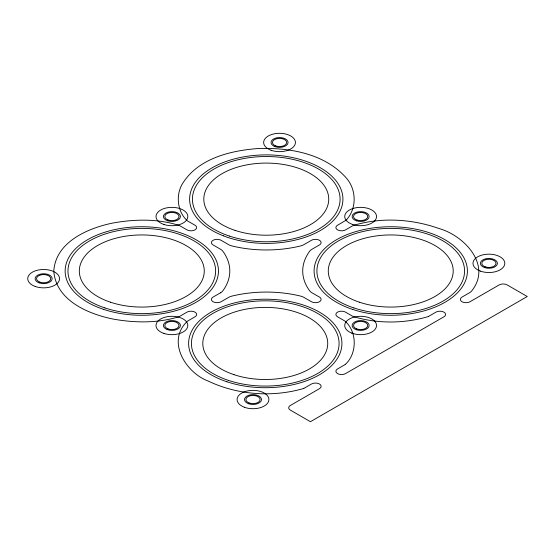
<?xml version="1.0" encoding="UTF-8"?>
<svg xmlns="http://www.w3.org/2000/svg" width="555" height="555" viewBox="0 0 555 555"><rect width="100%" height="100%" fill="white"/><g stroke="black" fill="none" stroke-linecap="round" stroke-linejoin="round"><path stroke-width="0.83" d="M346.355 219.967C357.066 208.354 356.539 189.276 346.029 177.676C324.134 153.187 288.51 147.262 257.173 148.608C229.416 150.759 196.879 159.007 181.86 184.746C175.637 196.137 177.572 212.371 187.562 220.946L194.999 225.226A5.682 3.281 0 0 1 194.999 229.86A5.682 3.281 0 0 1 186.966 229.86L179.536 225.587C157.988 218.51 134.248 219.058 112.117 223.179C87.329 228.382 55.764 242.126 53.773 271.02C55.909 300.498 88.377 314.151 113.678 319.174C135.281 322.968 158.314 323.315 179.341 316.565L186.966 312.153A5.682 3.281 0 0 1 194.999 312.153A5.682 3.281 0 0 1 194.999 316.794L187.562 321.088C165.987 340.964 185.55 372.62 208.305 381.125C237.679 395.056 272.713 397.553 303.814 388.431M346.036 220.231L337.544 225.226A5.682 3.281 0 0 0 337.544 229.86A5.682 3.281 0 0 0 345.571 229.86L352.987 225.587C380.751 216.998 411.713 218.837 439.012 228.528C463.994 235.466 492.209 264.992 471.868 290.716A11.357 6.556 0 0 1 469.433 292.811L462.017 297.085A5.682 3.281 0 0 0 462.017 301.726A5.682 3.281 0 0 0 470.043 301.726L499.146 284.93A5.682 3.281 0 0 1 507.18 284.93L527.25 296.516L310.425 421.703L290.348 410.11A5.682 3.281 0 0 1 290.348 405.476L319.472 388.66A5.682 3.281 0 0 0 319.472 384.018A5.682 3.281 0 0 0 311.445 384.018L304.008 388.32M345.154 364.566C357.274 353.854 357.302 331.626 344.953 321.088L337.544 316.794A5.682 3.281 0 0 1 337.544 312.153A5.682 3.281 0 0 1 345.571 312.153L352.987 316.454C377.053 323.891 404.172 323.745 428.287 316.565M344.953 364.677L337.544 368.95A5.682 3.281 0 0 0 337.544 373.591A5.682 3.281 0 0 0 345.571 373.591L443.944 316.794A5.682 3.281 0 0 0 443.944 312.153A5.682 3.281 0 0 0 435.918 312.153L428.481 316.454M220.481 292.811L213.071 297.085A5.682 3.281 0 0 0 213.071 301.726A5.682 3.281 0 0 0 221.098 301.726L228.514 297.452A11.357 6.556 0 0 1 232.143 296.044A88.016 50.817 0 0 1 300.38 296.044A11.357 6.556 0 0 1 304.008 297.452L311.445 301.726A5.682 3.281 0 0 0 319.472 301.726A5.682 3.281 0 0 0 319.472 297.085L312.035 292.811A11.343 6.549 0 0 1 309.6 290.716A88.023 50.817 0 0 1 309.6 251.318A11.357 6.556 0 0 1 312.042 249.223L319.472 244.928A5.682 3.281 0 0 0 319.472 240.294A5.682 3.281 0 0 0 311.445 240.294L304.008 244.588A11.357 6.556 0 0 1 300.38 245.997A88.023 50.817 0 0 1 232.143 245.997A11.343 6.549 0 0 1 228.514 244.588L221.098 240.294A5.682 3.281 0 0 0 213.071 240.294A5.682 3.281 0 0 0 213.071 244.928L220.481 249.223A11.357 6.556 0 0 1 222.916 251.318A88.016 50.817 0 0 1 222.916 290.716A11.357 6.556 0 0 1 220.481 292.811M229.361 236.055A73.822 42.617 0 0 0 340.09 199.141A73.822 42.617 0 0 0 229.361 162.233A73.822 42.617 0 0 0 229.361 236.055M223.304 235.799A76.659 44.261 0 0 0 342.733 202.304A76.659 44.261 0 0 0 232.774 159.334A76.659 44.261 0 0 0 223.304 235.799M235.042 230.374A62.465 36.061 0 0 0 328.733 199.141A62.465 36.061 0 0 0 235.042 167.915A62.465 36.061 0 0 0 235.042 230.374M359.515 302.239A62.465 36.061 0 0 0 453.206 271.006A62.465 36.061 0 0 0 359.515 239.774A62.465 36.061 0 0 0 359.515 302.239M352.418 309.336A76.659 44.261 0 0 0 467.407 271.006A76.659 44.261 0 0 0 352.418 232.677A76.659 44.261 0 0 0 352.418 309.336M353.833 307.921A73.822 42.617 0 0 0 464.563 271.006A73.822 42.617 0 0 0 353.833 234.099A73.822 42.617 0 0 0 353.833 307.921M234.037 374.68A62.465 36.061 0 0 0 327.727 343.455A62.465 36.061 0 0 0 234.037 312.222A62.465 36.061 0 0 0 234.037 374.68M226.94 381.785A76.659 44.261 0 0 0 341.929 343.455A76.659 44.261 0 0 0 226.94 305.125A76.659 44.261 0 0 0 226.94 381.785M228.355 380.362A73.822 42.617 0 0 0 339.084 343.455A73.822 42.617 0 0 0 228.355 306.54A73.822 42.617 0 0 0 228.355 380.362M110.563 302.239A62.465 36.061 0 0 0 204.261 271.006A62.465 36.061 0 0 0 110.563 239.774A62.465 36.061 0 0 0 110.563 302.239M103.466 309.336A76.659 44.261 0 0 0 218.455 271.006A76.659 44.261 0 0 0 103.466 232.677A76.659 44.261 0 0 0 103.466 309.336M104.888 307.921A73.822 42.617 0 0 0 215.618 271.006A73.822 42.617 0 0 0 104.888 234.099A73.822 42.617 0 0 0 104.888 307.921M357.08 220.078A7.097 4.1 0 0 0 367.729 216.533A7.097 4.1 0 0 0 357.08 212.981A7.097 4.1 0 0 0 357.08 220.078M356.372 220.786A8.519 4.919 0 0 0 369.144 216.533A8.519 4.919 0 0 0 356.372 212.274A8.519 4.919 0 0 0 356.372 220.786M352.682 224.477A15.901 9.178 0 0 0 376.533 216.533A15.901 9.178 0 0 0 352.682 208.583A15.901 9.178 0 0 0 352.682 224.477M163.961 333.437A15.901 9.178 0 0 0 187.812 325.487A15.901 9.178 0 0 0 163.961 317.536A15.901 9.178 0 0 0 163.961 333.437M167.138 329.559A8.519 4.919 0 0 0 180.41 325.834A8.519 4.919 0 0 0 168.193 321.061A8.519 4.919 0 0 0 167.138 329.559M167.936 328.879A7.097 4.1 0 0 0 178.994 325.778A7.097 4.1 0 0 0 168.81 321.803A7.097 4.1 0 0 0 167.936 328.879M167.936 219.926A7.097 4.1 0 0 0 178.994 216.825A7.097 4.1 0 0 0 168.81 212.843A7.097 4.1 0 0 0 167.936 219.926M167.652 220.786A8.519 4.919 0 0 0 180.43 216.533A8.519 4.919 0 0 0 167.652 212.274A8.519 4.919 0 0 0 167.652 220.786M163.961 224.477A15.901 9.178 0 0 0 187.812 216.533A15.901 9.178 0 0 0 163.961 208.583A15.901 9.178 0 0 0 163.961 224.477M351.717 333.09A15.901 9.178 0 0 0 376.491 326.139A15.901 9.178 0 0 0 353.681 317.231A15.901 9.178 0 0 0 351.717 333.09M356.372 329.746A8.519 4.919 0 0 0 369.144 325.487A8.519 4.919 0 0 0 356.372 321.227A8.519 4.919 0 0 0 356.372 329.746M356.65 328.879A7.097 4.1 0 0 0 367.708 325.778A7.097 4.1 0 0 0 357.531 321.803A7.097 4.1 0 0 0 356.65 328.879M271.055 150.238A15.901 9.178 0 0 0 295.426 142.836A15.901 9.178 0 0 0 272.144 134.352A15.901 9.178 0 0 0 271.055 150.238M274.996 146.631A8.519 4.919 0 0 0 288.052 142.67A8.519 4.919 0 0 0 275.578 138.119A8.519 4.919 0 0 0 274.996 146.631M275.752 145.937A7.097 4.1 0 0 0 286.637 142.635A7.097 4.1 0 0 0 276.237 138.847A7.097 4.1 0 0 0 275.752 145.937M39.898 282.155A7.097 4.1 0 0 0 50.734 278.797A7.097 4.1 0 0 0 40.286 275.058A7.097 4.1 0 0 0 39.898 282.155M39.148 282.849A8.519 4.919 0 0 0 52.156 278.825A8.519 4.919 0 0 0 39.62 274.337A8.519 4.919 0 0 0 39.148 282.849M35.256 286.47A15.901 9.178 0 0 0 59.531 278.964A15.901 9.178 0 0 0 36.13 270.576A15.901 9.178 0 0 0 35.256 286.47M244.512 407.301A15.901 9.178 0 0 0 268.884 399.905A15.901 9.178 0 0 0 245.601 391.414A15.901 9.178 0 0 0 244.512 407.301M248.453 403.7A8.519 4.919 0 0 0 261.509 399.739A8.519 4.919 0 0 0 249.035 395.188A8.519 4.919 0 0 0 248.453 403.7M249.209 403.006A7.097 4.1 0 0 0 260.094 399.704A7.097 4.1 0 0 0 249.695 395.916A7.097 4.1 0 0 0 249.209 403.006M485.16 266.83A7.097 4.1 0 0 0 495.997 263.472A7.097 4.1 0 0 0 485.549 259.733A7.097 4.1 0 0 0 485.16 266.83M484.411 267.524A8.519 4.919 0 0 0 497.412 263.5A8.519 4.919 0 0 0 484.876 259.012A8.519 4.919 0 0 0 484.411 267.524M480.519 271.145A15.901 9.178 0 0 0 504.793 263.639A15.901 9.178 0 0 0 481.393 255.251A15.901 9.178 0 0 0 480.519 271.145"/></g></svg>
